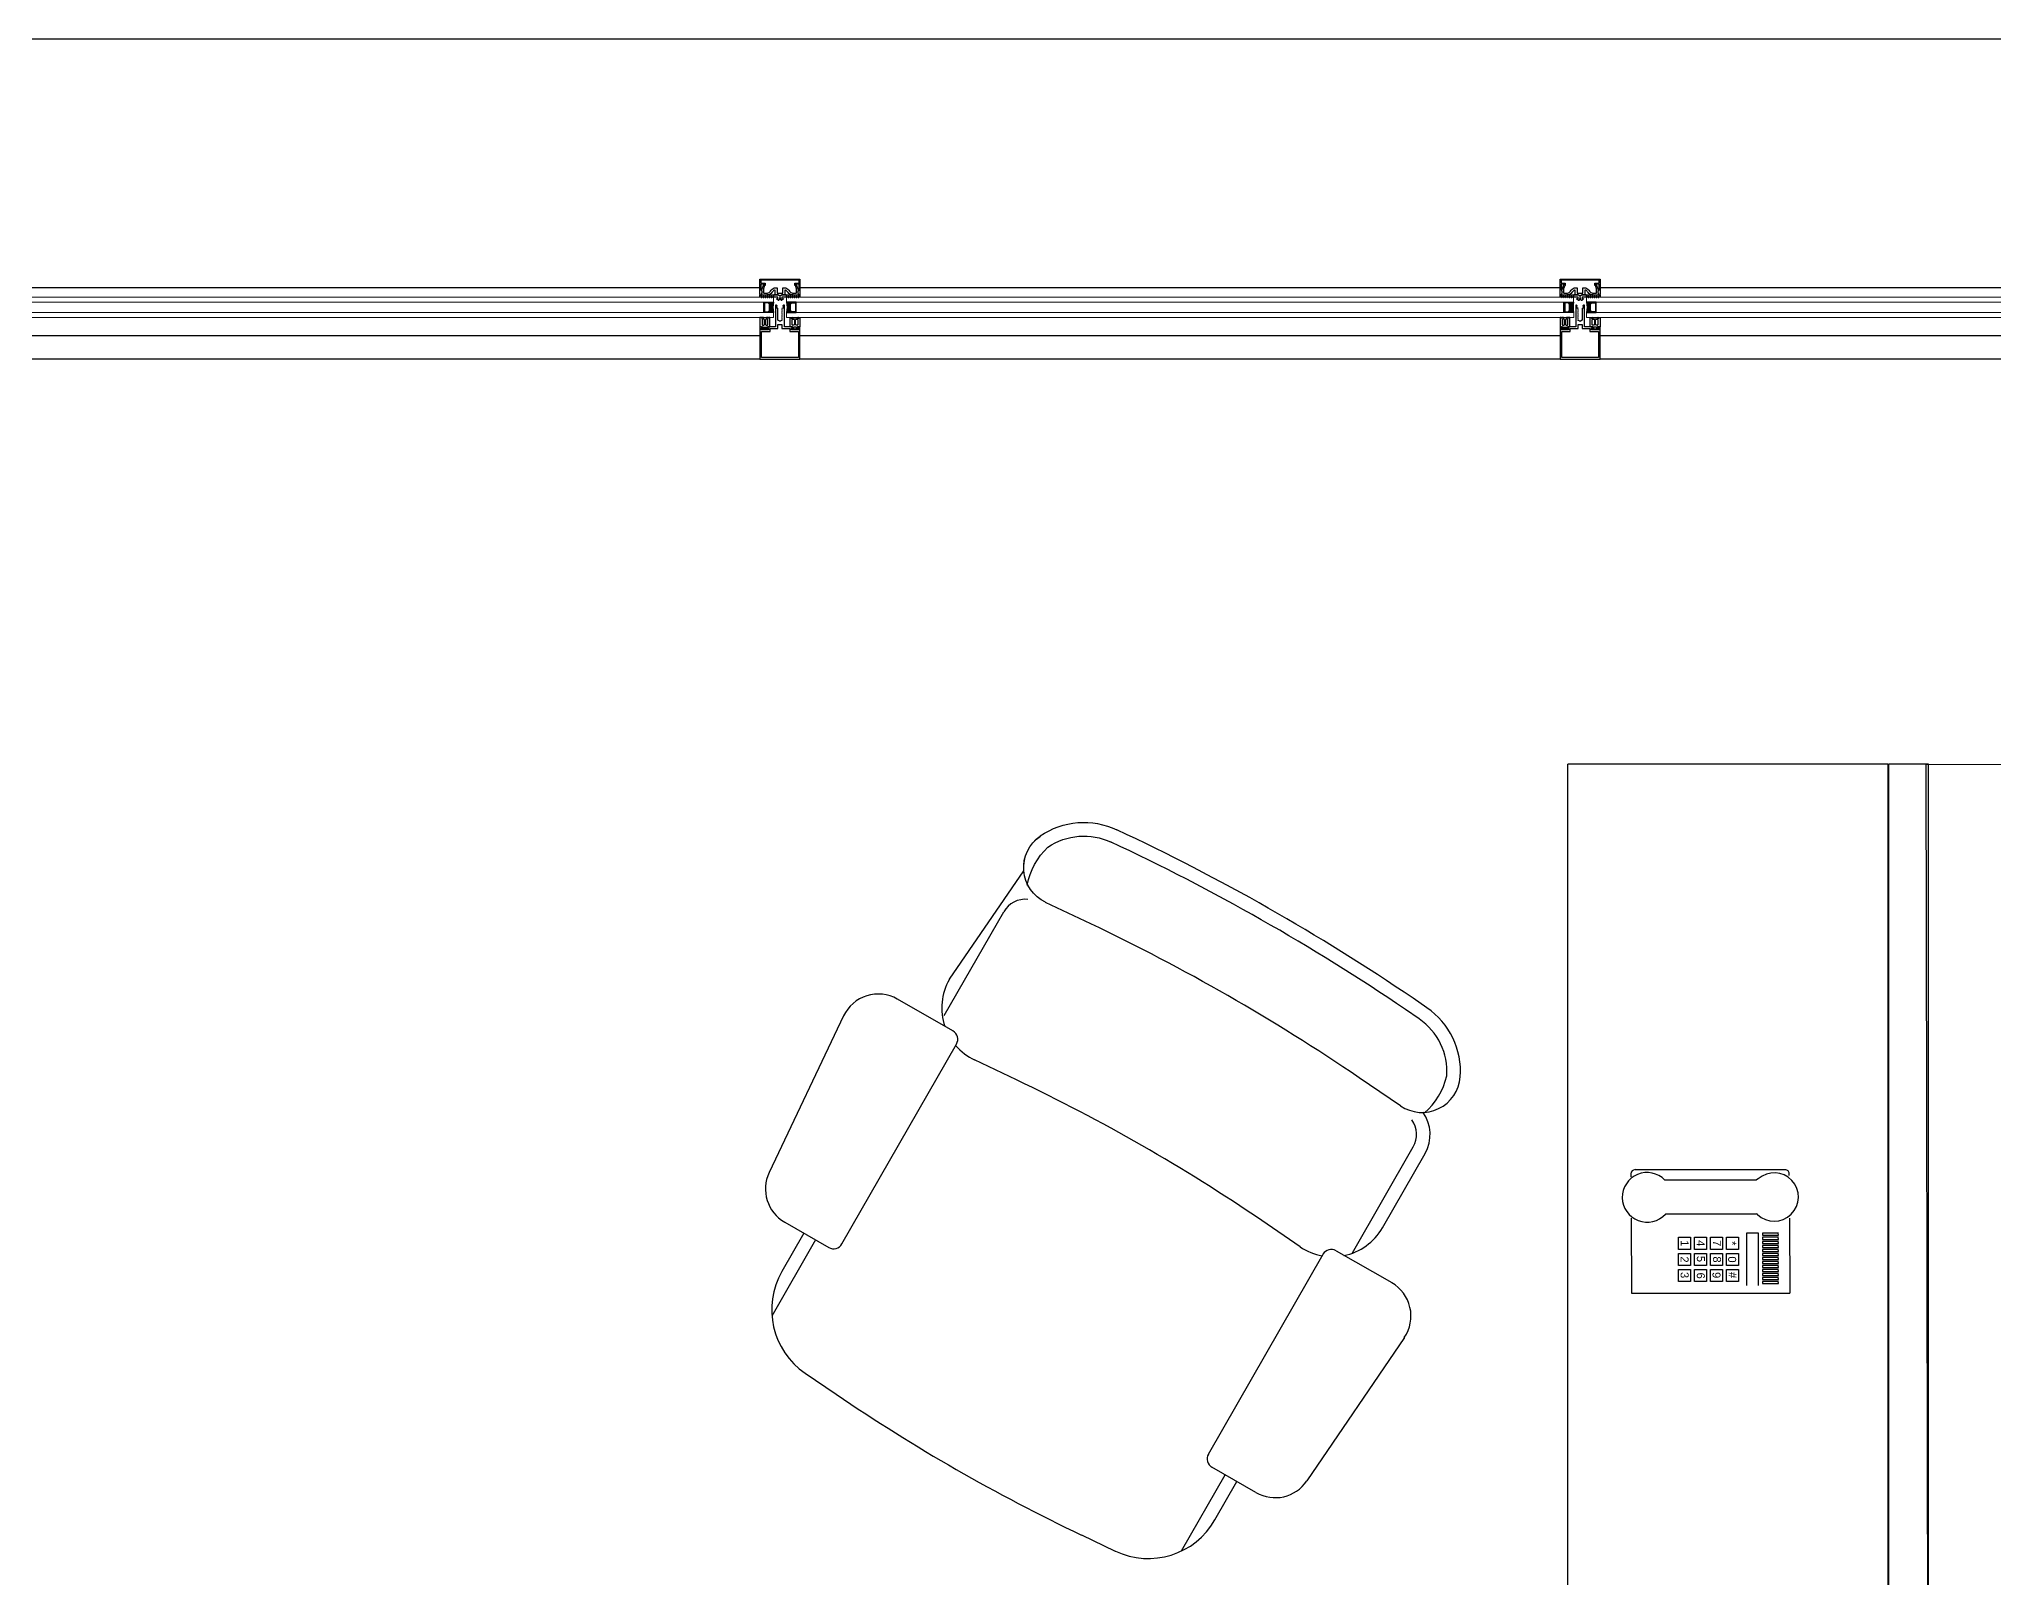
# Model space of a CAD drawing. Header units: centimetres. Extents: x 681015 to 688218, y 3995806 to 4004619.
# Drawn here: x 684033.9 to 684278.3, y 4003255.4 to 4003447.7 of the extents above; entities that cross this region are included whole.
import ezdxf
from ezdxf.enums import TextEntityAlignment as Align

# ---------------------------------------------------------------- set-up
doc = ezdxf.new("R2010")
doc.units = ezdxf.units.CM
doc.header["$LTSCALE"] = 100
doc.header["$MEASUREMENT"] = 0
doc.linetypes.add('DUZ', pattern=[500, 500])
doc.layers.get('0').update_dxf_attribs({"linetype": 'DUZ'})
for name, color, linetype in [('A-TEFRİŞ 2', 35, 'Continuous'), ('ALM', 113, 'Continuous'), ('DUV', 4, 'Continuous'), ('GOR1', 9, 'Continuous'), ('TARAMA', 54, 'Continuous')]:
    doc.layers.add(name, color=color, linetype=linetype)
doc.layers.add('CAM', color=151, linetype='Continuous', lineweight=15)
doc.styles.get("Standard").update_dxf_attribs({"font": 'arial.ttf'})

# ---------------------------------------------------------------- blocks, each defined once
blk = doc.blocks.new('A$C5FE96F92')
at = {"layer": 'TARAMA'}
h = blk.add_hatch(dxfattribs=at)
h.set_pattern_fill('DOTS', color=4, scale=0.2, style=0)
h.set_pattern_definition([(0, (790.05817, 737.7273), (0.15875, 0.3175), [0, -0.3175])])
edge = h.paths.add_edge_path()
edge.add_line((13, 6.1), (10.8, 4))
edge.add_line((10.8, 4), (2.1, 4))
edge.add_line((2.1, 4), (0, 6.1))
edge.add_line((0, 6.1), (0, 0))
edge.add_arc((6.5, -29.7), 30.4, 77.6638, 102.3361, ccw=False)
edge.add_line((13, 0), (13, 6.1))
at = {"layer": 'TARAMA', "color": 0}
blk.add_lwpolyline([(13, 12.1), (6.9, 12.1), (6.9, 11.1), (12, 11.1), (12, 6.5), (10.4, 5), (2.5, 5), (1, 6.5), (1, 11.1), (6.5, 11.1), (6.5, 12.1), (0, 12.1), (0, 6.1), (2.1, 4), (10.8, 4), (13, 6.1)], close=True, dxfattribs=at)
blk.add_lwpolyline([(13, 6.1), (10.8, 4), (2.1, 4), (0, 6.1), (0, 0, -0.108071), (13, 0)], format="xyb", close=True, dxfattribs=at)
blk = doc.blocks.new('A$C195C4F4A')
at = {"color": 0}
for points in [[(0, 15.4), (0.8, 15.4, -0.275602), (0.9, 15.3, -0.004194), (0.9, 15.3), (1.5, 14.5, 0.280116), (1.7, 14.4), (2.3, 14.4, 0.708972), (2.3, 14.6), (1.7, 15.1, -0.796856), (1.8, 15.4), (2.1, 15.4, -0.115115), (2.3, 15.3), (3.4, 14.5, 0.22004), (3.9, 14.4), (4, 14.4, 0.817314), (4.1, 14.7), (3.2, 15.1, -0.557577), (3.3, 15.4), (3.9, 15.4, -0.094678), (4.2, 15.3), (5.6, 14.9, 0.12718), (5.8, 14.9), (6.6, 14.9, 0.12718), (6.8, 14.9), (8.2, 15.3, -0.094678), (8.5, 15.4), (9.1, 15.4, -0.557577), (9.2, 15.1), (8.3, 14.7, 0.817314), (8.4, 14.4), (8.5, 14.4, 0.22004), (9, 14.5), (10.1, 15.3, -0.115115), (10.3, 15.4), (10.6, 15.4, -0.796856), (10.7, 15.1), (10.1, 14.6, 0.708972), (10.1, 14.4), (10.7, 14.4, 0.280116), (10.9, 14.5), (11.5, 15.3, -0.28012), (11.6, 15.4), (12.4, 15.4), (12.4, 3.4), (11.6, 3.4), (9.4, 3.8, 0.414214), (9.2, 3.6), (9.2, 2.1, 0.488737), (9.4, 2), (10.6, 2.3, -0.590166), (10.8, 2.1), (10.4, 1.5), (7.9, 0, -0.078055), (7.8, 0), (4.6, 0, -0.078055), (4.5, 0), (2, 1.5), (1.6, 2.1, -0.590166), (1.7, 2.3), (2.9, 2, 0.488737), (3.2, 2.1), (3.2, 3.6, 0.414214), (3, 3.8), (0.8, 3.4), (0, 3.4)], [(2.5, 6.6), (2.5, 12, -0.414214), (3.5, 13), (4.5, 13, -0.414214), (5.5, 12), (5.5, 6.6, -0.414214), (4.5, 5.6), (3.5, 5.6, -0.414214)], [(4.2, 2.7), (4.2, 1.6, 0.414214), (4.7, 1.1), (7.7, 1.1, 0.414214), (8.2, 1.6), (8.2, 2.7, 0.414214), (7.7, 3.2), (4.7, 3.2, 0.414214)], [(6.8, 6.6), (6.8, 12, -0.414214), (7.8, 13), (8.8, 13, -0.414214), (9.8, 12), (9.8, 6.6, -0.414214), (8.8, 5.6), (7.8, 5.6, -0.414214)]]:
    blk.add_lwpolyline(points, format="xyb", close=True, dxfattribs=at)

msp = doc.modelspace()

# ---------------------------------------------------------------- linework, layer by layer
for points in [[(684126.68, 4003415.69, 0.253164), (684126.68, 4003415.69, -0.253164), (684126.76, 4003415.74), (684128.89, 4003415.74, -0.211017), (684128.91, 4003415.73, 0.38663), (684129.03, 4003415.72, -0.70801), (684129.04, 4003415.72), (684129.04, 4003415.44), (684128.99, 4003415.44), (684128.85, 4003415.54, 0.216707), (684128.77, 4003415.54, 0.471691), (684128.76, 4003415.51), (684128.88, 4003415.39, -0.340332), (684128.86, 4003415.36, -0.372354), (684128.85, 4003415.36), (684128.6, 4003415.54, 0.216707), (684128.52, 4003415.54, 0.471691), (684128.51, 4003415.51), (684128.63, 4003415.39, -0.340332), (684128.61, 4003415.36, -0.372354), (684128.6, 4003415.36), (684128.36, 4003415.54, 0.216707), (684128.27, 4003415.54, 0.471691), (684128.26, 4003415.52), (684128.38, 4003415.39, -0.340332), (684128.37, 4003415.36, -0.372354), (684128.35, 4003415.36), (684128.11, 4003415.54, 0.216707), (684128.03, 4003415.54, 0.471691), (684128.01, 4003415.52), (684128.13, 4003415.39, -0.340332), (684128.12, 4003415.36, -0.372354), (684128.11, 4003415.36), (684127.86, 4003415.54, 0.216707), (684127.78, 4003415.55, 0.471691), (684127.77, 4003415.52), (684127.89, 4003415.39, -0.340332), (684127.87, 4003415.36, -0.372354), (684127.86, 4003415.36), (684127.61, 4003415.54, 0.216707), (684127.53, 4003415.55, 0.471691), (684127.52, 4003415.52), (684127.64, 4003415.39, -0.340332), (684127.63, 4003415.36, -0.372354), (684127.61, 4003415.36), (684127.37, 4003415.54, 0.216707), (684127.28, 4003415.55, 0.471691), (684127.27, 4003415.52), (684127.27, 4003415.44), (684126.79, 4003415.44), (684126.79, 4003415.22), (684126.96, 4003415.29), (684126.93, 4003415.22), (684126.74, 4003415.04, -0.076659), (684126.73, 4003415.04), (684126.69, 4003415.04, -0.414214), (684126.67, 4003415.06), (684126.57, 4003415.41, 0.349501), (684126.57, 4003415.41, 0.796268), (684126.51, 4003415.41), (684126.41, 4003415.06, -0.414214), (684126.39, 4003415.04), (684126.35, 4003415.04, -0.076659), (684126.34, 4003415.04), (684126.15, 4003415.22), (684126.13, 4003415.29), (684126.29, 4003415.22), (684126.29, 4003415.44), (684125.81, 4003415.44), (684125.81, 4003415.52, 0.471691), (684125.8, 4003415.55, 0.216707), (684125.71, 4003415.54), (684125.47, 4003415.36, -0.372354), (684125.46, 4003415.36, -0.340332), (684125.44, 4003415.39), (684125.56, 4003415.52, 0.471691), (684125.55, 4003415.55, 0.216707), (684125.47, 4003415.54), (684125.22, 4003415.36, -0.372354), (684125.21, 4003415.36, -0.340332), (684125.19, 4003415.39), (684125.31, 4003415.52, 0.471691), (684125.3, 4003415.55, 0.216707), (684125.22, 4003415.54), (684124.97, 4003415.36, -0.372354), (684124.96, 4003415.36, -0.340332), (684124.95, 4003415.39), (684125.07, 4003415.52, 0.471691), (684125.06, 4003415.54, 0.216707), (684124.97, 4003415.54), (684124.73, 4003415.36, -0.372354), (684124.71, 4003415.36, -0.340332), (684124.7, 4003415.39), (684124.82, 4003415.52, 0.471691), (684124.81, 4003415.54, 0.216707), (684124.73, 4003415.54), (684124.48, 4003415.36, -0.372354), (684124.47, 4003415.36, -0.340332), (684124.45, 4003415.39), (684124.57, 4003415.51, 0.471691), (684124.56, 4003415.54, 0.216707), (684124.48, 4003415.54), (684124.23, 4003415.36, -0.372354), (684124.22, 4003415.36, -0.340332), (684124.2, 4003415.39), (684124.33, 4003415.51, 0.471691), (684124.31, 4003415.54, 0.216707), (684124.23, 4003415.54), (684124.09, 4003415.44), (684124.04, 4003415.44), (684124.04, 4003415.72, -0.70801), (684124.05, 4003415.72, 0.38663), (684124.17, 4003415.73, -0.211017), (684124.19, 4003415.74), (684126.32, 4003415.74, -0.253164), (684126.4, 4003415.69, 0.541002)], [(684226.68, 4003415.69, 0.253164), (684226.68, 4003415.69, -0.253164), (684226.76, 4003415.74), (684228.89, 4003415.74, -0.211017), (684228.91, 4003415.73, 0.38663), (684229.03, 4003415.72, -0.70801), (684229.04, 4003415.72), (684229.04, 4003415.44), (684228.99, 4003415.44), (684228.85, 4003415.54, 0.216707), (684228.77, 4003415.54, 0.471691), (684228.76, 4003415.51), (684228.88, 4003415.39, -0.340332), (684228.86, 4003415.36, -0.372354), (684228.85, 4003415.36), (684228.6, 4003415.54, 0.216707), (684228.52, 4003415.54, 0.471691), (684228.51, 4003415.51), (684228.63, 4003415.39, -0.340332), (684228.61, 4003415.36, -0.372354), (684228.6, 4003415.36), (684228.36, 4003415.54, 0.216707), (684228.27, 4003415.54, 0.471691), (684228.26, 4003415.52), (684228.38, 4003415.39, -0.340332), (684228.37, 4003415.36, -0.372354), (684228.35, 4003415.36), (684228.11, 4003415.54, 0.216707), (684228.03, 4003415.54, 0.471691), (684228.01, 4003415.52), (684228.13, 4003415.39, -0.340332), (684228.12, 4003415.36, -0.372354), (684228.11, 4003415.36), (684227.86, 4003415.54, 0.216707), (684227.78, 4003415.55, 0.471691), (684227.77, 4003415.52), (684227.89, 4003415.39, -0.340332), (684227.87, 4003415.36, -0.372354), (684227.86, 4003415.36), (684227.61, 4003415.54, 0.216707), (684227.53, 4003415.55, 0.471691), (684227.52, 4003415.52), (684227.64, 4003415.39, -0.340332), (684227.63, 4003415.36, -0.372354), (684227.61, 4003415.36), (684227.37, 4003415.54, 0.216707), (684227.28, 4003415.55, 0.471691), (684227.27, 4003415.52), (684227.27, 4003415.44), (684226.79, 4003415.44), (684226.79, 4003415.22), (684226.96, 4003415.29), (684226.93, 4003415.22), (684226.74, 4003415.04, -0.076659), (684226.73, 4003415.04), (684226.69, 4003415.04, -0.414214), (684226.67, 4003415.06), (684226.57, 4003415.41, 0.349501), (684226.57, 4003415.41, 0.796268), (684226.51, 4003415.41), (684226.41, 4003415.06, -0.414214), (684226.39, 4003415.04), (684226.35, 4003415.04, -0.076659), (684226.34, 4003415.04), (684226.15, 4003415.22), (684226.13, 4003415.29), (684226.29, 4003415.22), (684226.29, 4003415.44), (684225.81, 4003415.44), (684225.81, 4003415.52, 0.471691), (684225.8, 4003415.55, 0.216707), (684225.71, 4003415.54), (684225.47, 4003415.36, -0.372354), (684225.45, 4003415.36, -0.340332), (684225.44, 4003415.39), (684225.56, 4003415.52, 0.471691), (684225.55, 4003415.55, 0.216707), (684225.47, 4003415.54), (684225.22, 4003415.36, -0.372354), (684225.21, 4003415.36, -0.340332), (684225.19, 4003415.39), (684225.31, 4003415.52, 0.471691), (684225.3, 4003415.55, 0.216707), (684225.22, 4003415.54), (684224.97, 4003415.36, -0.372354), (684224.96, 4003415.36, -0.340332), (684224.95, 4003415.39), (684225.07, 4003415.52, 0.471691), (684225.05, 4003415.54, 0.216707), (684224.97, 4003415.54), (684224.73, 4003415.36, -0.372354), (684224.71, 4003415.36, -0.340332), (684224.7, 4003415.39), (684224.82, 4003415.52, 0.471691), (684224.81, 4003415.54, 0.216707), (684224.73, 4003415.54), (684224.48, 4003415.36, -0.372354), (684224.47, 4003415.36, -0.340332), (684224.45, 4003415.39), (684224.57, 4003415.51, 0.471691), (684224.56, 4003415.54, 0.216707), (684224.48, 4003415.54), (684224.23, 4003415.36, -0.372354), (684224.22, 4003415.36, -0.340332), (684224.2, 4003415.39), (684224.33, 4003415.51, 0.471691), (684224.31, 4003415.54, 0.216707), (684224.23, 4003415.54), (684224.09, 4003415.44), (684224.04, 4003415.44), (684224.04, 4003415.72, -0.70801), (684224.05, 4003415.72, 0.38663), (684224.17, 4003415.73, -0.211017), (684224.19, 4003415.74), (684226.32, 4003415.74, -0.253164), (684226.4, 4003415.69, 0.541002)]]:
    msp.add_lwpolyline(points, format="xyb", close=True)
for points in [[(684126.19, 4003415.94), (684126.89, 4003415.94), (684126.89, 4003416.63), (684127.27, 4003416.63, -0.142905), (684127.73, 4003416.23, 0.157661), (684128.11, 4003415.95), (684128.53, 4003415.95, 0.459998), (684128.6, 4003416.01), (684128.6, 4003416.51), (684128.46, 4003416.9), (684128.39, 4003416.9), (684128.39, 4003417.05), (684128.56, 4003417.05), (684128.84, 4003416.29), (684128.84, 4003416.28), (684128.84, 4003416.27, 0.105867), (684128.78, 4003416.13, 0.126455), (684128.79, 4003416.01), (684128.89, 4003415.74), (684128.83, 4003415.74), (684128.82, 4003415.72), (684128.79, 4003415.76), (684128.76, 4003415.72), (684128.73, 4003415.76), (684128.7, 4003415.72), (684128.67, 4003415.76), (684128.64, 4003415.72), (684128.61, 4003415.76), (684128.58, 4003415.72), (684128.55, 4003415.76), (684128.52, 4003415.72), (684128.49, 4003415.76), (684128.46, 4003415.72), (684128.43, 4003415.76), (684128.4, 4003415.72), (684128.37, 4003415.76), (684128.34, 4003415.72), (684128.31, 4003415.76), (684128.28, 4003415.72), (684128.25, 4003415.76), (684128.22, 4003415.72), (684128.19, 4003415.76), (684128.17, 4003415.74), (684128.06, 4003415.74, -0.212081), (684127.55, 4003416.03, 0.116538), (684127.24, 4003416.35), (684127.14, 4003416.35), (684127.14, 4003415.89), (684127.14, 4003415.89, -0.797123), (684127.14, 4003415.89), (684127.14, 4003415.89), (684127.27, 4003415.79, -0.797123), (684127.27, 4003415.74), (684127.27, 4003415.74), (684127.27, 4003415.74), (684126.76, 4003415.74), (684126.76, 4003415.74), (684126.76, 4003415.74, 0.253164), (684126.68, 4003415.69, -0.253164), (684126.54, 4003415.62, -0.253164), (684126.4, 4003415.69, 0.253164), (684126.32, 4003415.74), (684126.32, 4003415.74), (684126.32, 4003415.74), (684125.81, 4003415.74), (684125.81, 4003415.74), (684125.81, 4003415.74, -0.797123), (684125.81, 4003415.79), (684125.94, 4003415.89), (684125.94, 4003415.89, -0.797123), (684125.94, 4003415.89), (684125.94, 4003415.89), (684125.94, 4003416.35), (684125.84, 4003416.35, 0.116538), (684125.53, 4003416.03, -0.212081), (684125.02, 4003415.74), (684124.91, 4003415.74), (684124.9, 4003415.76), (684124.87, 4003415.72), (684124.84, 4003415.76), (684124.81, 4003415.72), (684124.78, 4003415.76), (684124.75, 4003415.72), (684124.72, 4003415.76), (684124.69, 4003415.72), (684124.66, 4003415.76), (684124.63, 4003415.72), (684124.6, 4003415.76), (684124.57, 4003415.72), (684124.54, 4003415.76), (684124.51, 4003415.72), (684124.48, 4003415.76), (684124.45, 4003415.72), (684124.42, 4003415.76), (684124.39, 4003415.72), (684124.36, 4003415.76), (684124.33, 4003415.72), (684124.3, 4003415.76), (684124.27, 4003415.72), (684124.25, 4003415.74), (684124.19, 4003415.74), (684124.29, 4003416.01, 0.126455), (684124.3, 4003416.13, 0.105867), (684124.24, 4003416.27), (684124.24, 4003416.28), (684124.24, 4003416.29), (684124.52, 4003417.05), (684124.69, 4003417.05), (684124.69, 4003416.9), (684124.62, 4003416.9), (684124.48, 4003416.51), (684124.48, 4003416.01, 0.459998), (684124.55, 4003415.95), (684124.97, 4003415.95, 0.157661), (684125.35, 4003416.23, -0.142905), (684125.82, 4003416.63), (684126.19, 4003416.63), (684126.19, 4003415.94)], [(684226.19, 4003415.94), (684226.89, 4003415.94), (684226.89, 4003416.63), (684227.27, 4003416.63, -0.142905), (684227.73, 4003416.23, 0.157661), (684228.11, 4003415.95), (684228.53, 4003415.95, 0.459998), (684228.6, 4003416.01), (684228.6, 4003416.51), (684228.46, 4003416.9), (684228.39, 4003416.9), (684228.39, 4003417.05), (684228.56, 4003417.05), (684228.84, 4003416.29), (684228.84, 4003416.28), (684228.84, 4003416.27, 0.105867), (684228.78, 4003416.13, 0.126455), (684228.79, 4003416.01), (684228.89, 4003415.74), (684228.83, 4003415.74), (684228.82, 4003415.72), (684228.79, 4003415.76), (684228.76, 4003415.72), (684228.73, 4003415.76), (684228.7, 4003415.72), (684228.67, 4003415.76), (684228.64, 4003415.72), (684228.61, 4003415.76), (684228.58, 4003415.72), (684228.55, 4003415.76), (684228.52, 4003415.72), (684228.49, 4003415.76), (684228.46, 4003415.72), (684228.43, 4003415.76), (684228.4, 4003415.72), (684228.37, 4003415.76), (684228.34, 4003415.72), (684228.31, 4003415.76), (684228.28, 4003415.72), (684228.25, 4003415.76), (684228.22, 4003415.72), (684228.19, 4003415.76), (684228.17, 4003415.74), (684228.06, 4003415.74, -0.212081), (684227.55, 4003416.03, 0.116538), (684227.24, 4003416.35), (684227.14, 4003416.35), (684227.14, 4003415.89), (684227.14, 4003415.89, -0.797123), (684227.14, 4003415.89), (684227.14, 4003415.89), (684227.27, 4003415.79, -0.797123), (684227.27, 4003415.74), (684227.27, 4003415.74), (684227.27, 4003415.74), (684226.76, 4003415.74), (684226.76, 4003415.74), (684226.76, 4003415.74, 0.253164), (684226.68, 4003415.69, -0.253164), (684226.54, 4003415.62, -0.253164), (684226.4, 4003415.69, 0.253164), (684226.32, 4003415.74), (684226.32, 4003415.74), (684226.32, 4003415.74), (684225.81, 4003415.74), (684225.81, 4003415.74), (684225.81, 4003415.74, -0.797123), (684225.81, 4003415.79), (684225.94, 4003415.89), (684225.94, 4003415.89, -0.797123), (684225.94, 4003415.89), (684225.94, 4003415.89), (684225.94, 4003416.35), (684225.84, 4003416.35, 0.116538), (684225.53, 4003416.03, -0.212081), (684225.02, 4003415.74), (684224.91, 4003415.74), (684224.9, 4003415.76), (684224.87, 4003415.72), (684224.84, 4003415.76), (684224.81, 4003415.72), (684224.78, 4003415.76), (684224.75, 4003415.72), (684224.72, 4003415.76), (684224.69, 4003415.72), (684224.66, 4003415.76), (684224.63, 4003415.72), (684224.6, 4003415.76), (684224.57, 4003415.72), (684224.54, 4003415.76), (684224.51, 4003415.72), (684224.48, 4003415.76), (684224.45, 4003415.72), (684224.42, 4003415.76), (684224.39, 4003415.72), (684224.36, 4003415.76), (684224.33, 4003415.72), (684224.3, 4003415.76), (684224.27, 4003415.72), (684224.25, 4003415.74), (684224.19, 4003415.74), (684224.29, 4003416.01, 0.126455), (684224.3, 4003416.13, 0.105867), (684224.24, 4003416.27), (684224.24, 4003416.28), (684224.24, 4003416.29), (684224.52, 4003417.05), (684224.69, 4003417.05), (684224.69, 4003416.9), (684224.62, 4003416.9), (684224.48, 4003416.51), (684224.48, 4003416.01, 0.459998), (684224.55, 4003415.95), (684224.97, 4003415.95, 0.157661), (684225.35, 4003416.23, -0.142905), (684225.81, 4003416.63), (684226.19, 4003416.63), (684226.19, 4003415.94)]]:
    msp.add_lwpolyline(points, format="xyb")
at = {"layer": 'A-TEFRİŞ 2'}
for p, q in [((684265, 4003357.09), (684225, 4003357.09)), ((684225, 4003247.79), (684225, 4003357.09)), ((684265, 4003357.09), (684265, 4003247.79)), ((684270.08, 4003357.09), (684265.08, 4003357.09)), ((684265.08, 4003357.09), (684265.08, 4003157.69)), ((684269.76, 4003357.08), (684309.76, 4003357.17)), ((684269.76, 4003357.08), (684269.98, 4003247.79)), ((684270.08, 4003157.69), (684270.08, 4003357.09)), ((684147.71, 4003330.22), (684157.01, 4003343.79)), ((684165.38, 4003337.16), (684159.73, 4003339.84)), ((684147.07, 4003325.7), (684154.51, 4003338.66)), ((684148.16, 4003323.77), (684141.21, 4003327.76)), ((684207.39, 4003326.67), (684205.66, 4003327.85)), ((684134.48, 4003325.66), (684125.18, 4003306.09)), ((684206.44, 4003325.27), (684204.7, 4003326.44)), ((684134.28, 4003297.15), (684148.61, 4003322.13)), ((684156.1, 4003317.65), (684150.87, 4003320.14)), ((684204.08, 4003314.41), (684198.91, 4003317.93)), ((684198.1, 4003296.06), (684205.69, 4003309.3)), ((684201.84, 4003299.18), (684207.16, 4003308.45)), ((684232.88, 4003305.91), (684232.88, 4003305.53)), ((684237.11, 4003305.18), (684248.61, 4003305.18)), ((684248.8, 4003305.27), (684248.61, 4003305.18)), ((684237.21, 4003300.9), (684248.58, 4003300.9)), ((684248.71, 4003300.84), (684248.58, 4003300.9)), ((684129.52, 4003298.5), (684126.77, 4003293.72)), ((684127.13, 4003299.87), (684132.64, 4003296.71)), ((684191.55, 4003296.81), (684186.76, 4003300.07)), ((684248.83, 4003298.48), (684247.33, 4003298.48)), ((684247.33, 4003298.48), (684247.33, 4003291.98)), ((684248.83, 4003291.98), (684248.83, 4003298.48)), ((684251.33, 4003298.48), (684249.33, 4003298.48)), ((684249.33, 4003298.48), (684249.35, 4003298.23)), ((684251.33, 4003297.98), (684249.33, 4003297.98)), ((684249.33, 4003297.98), (684249.35, 4003297.73)), ((684249.35, 4003298.23), (684251.35, 4003298.23)), ((684251.35, 4003298.23), (684251.28, 4003298.51)), ((684251.35, 4003297.73), (684251.28, 4003298.01)), ((684130.99, 4003297.65), (684125.53, 4003288.15)), ((684180.08, 4003270.88), (684194.41, 4003295.86)), ((684196.04, 4003296.31), (684203, 4003292.32)), ((684251.33, 4003297.48), (684249.33, 4003297.48)), ((684249.33, 4003297.48), (684249.35, 4003297.23)), ((684249.33, 4003296.98), (684249.35, 4003296.73)), ((684251.33, 4003296.98), (684249.33, 4003296.98)), ((684251.33, 4003296.48), (684249.33, 4003296.48)), ((684249.33, 4003296.48), (684249.35, 4003296.23)), ((684251.33, 4003295.98), (684249.33, 4003295.98)), ((684249.33, 4003295.98), (684249.35, 4003295.73)), ((684251.33, 4003295.48), (684249.33, 4003295.48)), ((684249.33, 4003295.48), (684249.35, 4003295.23)), ((684249.35, 4003297.73), (684251.35, 4003297.73)), ((684249.35, 4003297.23), (684251.35, 4003297.23)), ((684249.35, 4003296.73), (684251.35, 4003296.73)), ((684249.35, 4003296.23), (684251.35, 4003296.23)), ((684249.35, 4003295.73), (684251.35, 4003295.73)), ((684251.35, 4003297.23), (684251.28, 4003297.51)), ((684251.35, 4003296.73), (684251.28, 4003297.01)), ((684251.35, 4003296.23), (684251.28, 4003296.51)), ((684251.35, 4003295.73), (684251.28, 4003296.01)), ((684251.35, 4003295.23), (684251.28, 4003295.51)), ((684251.33, 4003294.98), (684249.33, 4003294.98)), ((684249.33, 4003294.98), (684249.35, 4003294.73)), ((684251.33, 4003294.48), (684249.33, 4003294.48)), ((684249.33, 4003294.48), (684249.35, 4003294.23)), ((684249.33, 4003293.98), (684249.35, 4003293.73)), ((684251.33, 4003293.98), (684249.33, 4003293.98)), ((684251.33, 4003293.48), (684249.33, 4003293.48)), ((684249.33, 4003293.48), (684249.35, 4003293.23)), ((684251.33, 4003292.98), (684249.33, 4003292.98)), ((684249.33, 4003292.98), (684249.35, 4003292.73)), ((684249.35, 4003295.23), (684251.35, 4003295.23)), ((684249.35, 4003294.73), (684251.35, 4003294.73)), ((684249.35, 4003294.23), (684251.35, 4003294.23)), ((684249.35, 4003293.73), (684251.35, 4003293.73)), ((684249.35, 4003293.23), (684251.35, 4003293.23)), ((684251.35, 4003294.73), (684251.28, 4003295.01)), ((684251.35, 4003294.23), (684251.28, 4003294.51)), ((684251.35, 4003293.73), (684251.28, 4003294.01)), ((684251.35, 4003293.23), (684251.28, 4003293.51)), ((684251.35, 4003292.73), (684251.28, 4003293.01)), ((684232.98, 4003290.99), (684252.76, 4003290.99)), ((684251.33, 4003292.48), (684249.33, 4003292.48)), ((684249.33, 4003292.48), (684249.35, 4003292.23)), ((684249.35, 4003292.73), (684251.35, 4003292.73)), ((684249.35, 4003292.23), (684251.35, 4003292.23)), ((684251.35, 4003292.23), (684251.28, 4003292.51)), ((684204.58, 4003285.45), (684192.39, 4003267.54)), ((684129.7, 4003281), (684133.57, 4003278.37)), ((684186.03, 4003266.08), (684180.52, 4003269.24)), ((684176.72, 4003258.79), (684182.17, 4003268.29)), ((684180.9, 4003262.67), (684183.64, 4003267.45)), ((684164.23, 4003260.79), (684168.45, 4003258.78))]:
    msp.add_line(p, q, dxfattribs=at)
for points in [[(684252.17, 4003306.43), (684233.42, 4003306.43)], [(684252.67, 4003305.69), (684252.67, 4003305.93)], [(684232.92, 4003300.38), (684232.98, 4003290.99)], [(684252.7, 4003300.38), (684252.76, 4003290.99)], [(684240.33, 4003297.98), (684240.33, 4003296.48), (684238.83, 4003296.48), (684238.83, 4003297.98), (684240.33, 4003297.98)], [(684242.33, 4003297.98), (684242.33, 4003296.48), (684240.83, 4003296.48), (684240.83, 4003297.98), (684242.33, 4003297.98)], [(684244.33, 4003297.98), (684244.33, 4003296.48), (684242.83, 4003296.48), (684242.83, 4003297.98), (684244.33, 4003297.98)], [(684246.33, 4003297.98), (684246.33, 4003296.48), (684244.83, 4003296.48), (684244.83, 4003297.98), (684246.33, 4003297.98)], [(684240.33, 4003295.98), (684240.33, 4003294.48), (684238.83, 4003294.48), (684238.83, 4003295.98), (684240.33, 4003295.98)], [(684242.33, 4003295.98), (684242.33, 4003294.48), (684240.83, 4003294.48), (684240.83, 4003295.98), (684242.33, 4003295.98)], [(684244.33, 4003295.98), (684244.33, 4003294.48), (684242.83, 4003294.48), (684242.83, 4003295.98), (684244.33, 4003295.98)], [(684246.33, 4003295.98), (684246.33, 4003294.48), (684244.83, 4003294.48), (684244.83, 4003295.98), (684246.33, 4003295.98)], [(684240.33, 4003293.98), (684240.33, 4003292.48), (684238.83, 4003292.48), (684238.83, 4003293.98), (684240.33, 4003293.98)], [(684242.33, 4003293.98), (684242.33, 4003292.48), (684240.83, 4003292.48), (684240.83, 4003293.98), (684242.33, 4003293.98)], [(684244.33, 4003293.98), (684244.33, 4003292.48), (684242.83, 4003292.48), (684242.83, 4003293.98), (684244.33, 4003293.98)], [(684246.33, 4003293.98), (684246.33, 4003292.48), (684244.83, 4003292.48), (684244.83, 4003293.98), (684246.33, 4003293.98)]]:
    msp.add_lwpolyline(points, dxfattribs=at)
for centre, radius, start, end in [((684234.92, 4003302.98), 3.1, 44.2578, 317.5704), ((684233.42, 4003305.9), 0.537, 91.263, 178.7281), ((684250.81, 4003303.02), 3.02, 225.9962, 131.5725), ((684252.18, 4003305.93), 0.499, 0.3082, 90.3697), ((684250.81, 4003303.02), 3.02, 223.8665, 223.8668), ((684250.81, 4003303.02), 3.02, 224.6223, 224.6357)]:
    msp.add_arc(centre, radius, start, end, dxfattribs=at)
at = {"layer": 'A-TEFRİŞ 2', "extrusion": (0, 0, -1)}
for centre, major_axis, start_param, end_param in [((684164.52, 4003340.23), (6.79, 6.79), -1.388247, -0.341049), ((684161.79, 4003344.18), (3.39, 3.39), 2.80016, 4.894555), ((684161.8, 4003344.18), (-3.39, 3.39), 4.37134, 6.465735), ((684166.11, 4003340.34), (-6.24, 6.24), 5.687444, 6.308501), ((684166.11, 4003340.34), (-6.24, 6.24), 5.687444, 6.308501), ((684164.52, 4003340.22), (5.59, 5.59), -1.388631, -0.341433)]:
    msp.add_ellipse(centre, major_axis=major_axis, ratio=1, start_param=start_param, end_param=end_param, dxfattribs=at)
at = {"layer": 'A-TEFRİŞ 2'}
for centre, major_axis, ratio, start_param, end_param in [((684057.14, 4003109.59), (-222.9, 139.47), 0.997593, 4.674095, 4.835486), ((684057.14, 4003109.59), (-224.32, 140.36), 0.997684, 4.674092, 4.835198), ((684157.2, 4003337.11), (2.2, 2.2), 1, 0.678869, 1.835457), ((684057.14, 4003109.59), (178.19, 178.19), 1, 0.187889, 0.341433), ((684153.96, 4003326.64), (5.09, 5.09), 1, 1.835457, 2.680319), ((684138.82, 4003323.59), (3.39, 3.39), 1, 0.264661, 1.912229), ((684201.99, 4003318.73), (-5.59, 5.59), 1, 3.853081, 4.900278), ((684201.99, 4003318.73), (-6.79, 6.79), 1, 3.853081, 4.900278), ((684147.56, 4003322.73), (-0.849, 0.849), 1, 3.406254, 4.97705), ((684153.96, 4003326.64), (5.09, 5.09), 1, 3.065059, 3.483026), ((684057.14, 4003109.59), (-162.92, 162.92), 1, -1.382907, -1.229363), ((684206.78, 4003318.38), (-3.39, 3.39), 1, 1.758686, 3.853081), ((684201.28, 4003320.16), (6.24, 6.24), 1, 4.64597, 5.267027), ((684203, 4003310.84), (-2.2, 2.2), 1, 3.406254, 4.548296), ((684203, 4003310.84), (3.39, 3.39), 1, 4.97705, 6.119092), ((684129.51, 4003304.03), (-3.39, 3.39), 1, 0.341433, 1.835457), ((684195.6, 4003302.76), (5.09, 5.09), 1, 4.125701, 4.97705), ((684133.24, 4003297.75), (0.849, 0.849), 1, 3.406254, 4.97705), ((684195.6, 4003302.76), (-5.09, 5.09), 1, 1.758686, 2.176161), ((684195.45, 4003295.27), (-0.849, 0.849), 1, -1.306135, 0.264661), ((684135.1, 4003288.94), (6.79, 6.79), 1, 1.835457, 3.329482), ((684200.61, 4003288.15), (3.39, 3.39), 1, 4.900278, 6.547846), ((684263.19, 4003468.85), (162.92, 162.92), 1, 3.329482, 3.483026), ((684181.12, 4003270.28), (0.849, 0.849), 1, 1.835457, 3.406254), ((684188.42, 4003270.24), (3.39, 3.39), 1, 3.406254, 4.900278), ((684172.58, 4003267.45), (-6.79, 6.79), 1, 1.912229, 3.406254)]:
    msp.add_ellipse(centre, major_axis=major_axis, ratio=ratio, start_param=start_param, end_param=end_param, dxfattribs=at)
at = {"layer": 'ALM'}
for points in [[(684124.16, 4003417.59), (684124.16, 4003417.59), (684124.16, 4003417.19), (684124.69, 4003417.19), (684124.69, 4003417.07), (684124.16, 4003417.07), (684124.16, 4003416.37), (684124.26, 4003416.2, -0.221695), (684124.28, 4003416), (684124.21, 4003415.76, -0.760324), (684124.04, 4003415.78), (684124.04, 4003417.71), (684124.04, 4003417.71), (684129.04, 4003417.71), (684129.04, 4003415.78, -0.760324), (684128.87, 4003415.76), (684128.8, 4003416, -0.221695), (684128.82, 4003416.2), (684128.92, 4003416.37), (684128.92, 4003417.07), (684128.39, 4003417.07), (684128.39, 4003417.19), (684128.92, 4003417.19), (684128.92, 4003417.59)], [(684224.16, 4003417.59), (684224.16, 4003417.59), (684224.16, 4003417.19), (684224.69, 4003417.19), (684224.69, 4003417.07), (684224.16, 4003417.07), (684224.16, 4003416.37), (684224.26, 4003416.2, -0.221695), (684224.28, 4003416), (684224.21, 4003415.76, -0.760324), (684224.04, 4003415.78), (684224.04, 4003417.71), (684224.04, 4003417.71), (684229.04, 4003417.71), (684229.04, 4003415.78, -0.760324), (684228.87, 4003415.76), (684228.8, 4003416, -0.221695), (684228.82, 4003416.2), (684228.92, 4003416.37), (684228.92, 4003417.07), (684228.39, 4003417.07), (684228.39, 4003417.19), (684228.92, 4003417.19), (684228.92, 4003417.59)], [(684126.29, 4003413.02), (684126.26, 4003413.06), (684126.29, 4003413.09), (684126.26, 4003413.13), (684126.29, 4003413.16), (684126.26, 4003413.2), (684126.29, 4003413.23), (684126.26, 4003413.27), (684126.29, 4003413.3), (684126.26, 4003413.34), (684126.29, 4003413.37), (684126.26, 4003413.41), (684126.29, 4003413.44), (684126.26, 4003413.48), (684126.29, 4003413.51), (684126.26, 4003413.55), (684126.29, 4003413.58), (684126.26, 4003413.62), (684126.29, 4003413.65), (684126.26, 4003413.69), (684126.29, 4003413.72), (684126.26, 4003413.76), (684126.29, 4003413.79), (684126.26, 4003413.83), (684126.29, 4003413.86), (684126.26, 4003413.9), (684126.29, 4003413.93), (684126.26, 4003413.97), (684126.29, 4003414), (684126.26, 4003414.04), (684126.29, 4003414.07, 0.361254), (684126.27, 4003414.09), (684126.12, 4003414.09), (684126.12, 4003414.32), (684126.17, 4003414.32, 0.668179), (684126.18, 4003414.36), (684126.11, 4003414.44), (684125.99, 4003414.44), (684125.99, 4003411.74), (684125.07, 4003411.74), (684124.99, 4003411.66), (684124.99, 4003411.65, 0.414214), (684125.02, 4003411.62), (684125.11, 4003411.62), (684125.11, 4003411.37), (684124.17, 4003411.37), (684124.17, 4003411.62), (684124.27, 4003411.62, 0.414214), (684124.29, 4003411.65), (684124.29, 4003411.66), (684124.21, 4003411.74), (684124.04, 4003411.74), (684124.04, 4003407.71), (684129.04, 4003407.71), (684129.04, 4003411.74), (684128.87, 4003411.74), (684128.79, 4003411.66), (684128.79, 4003411.65, 0.414214), (684128.82, 4003411.62), (684128.91, 4003411.62), (684128.91, 4003411.37), (684127.97, 4003411.37), (684127.97, 4003411.62), (684128.07, 4003411.62, 0.414214), (684128.09, 4003411.65), (684128.09, 4003411.66), (684128.01, 4003411.74), (684127.09, 4003411.74), (684127.09, 4003414.44), (684126.97, 4003414.44), (684126.9, 4003414.36, 0.668179), (684126.92, 4003414.32), (684126.96, 4003414.32), (684126.96, 4003414.09), (684126.85, 4003414.09), (684126.79, 4003414.04), (684126.83, 4003414), (684126.79, 4003413.97), (684126.83, 4003413.93), (684126.79, 4003413.9), (684126.83, 4003413.86), (684126.79, 4003413.83), (684126.83, 4003413.79), (684126.79, 4003413.76), (684126.83, 4003413.72), (684126.79, 4003413.69), (684126.83, 4003413.65), (684126.79, 4003413.62), (684126.83, 4003413.58), (684126.79, 4003413.55), (684126.83, 4003413.51), (684126.79, 4003413.48), (684126.83, 4003413.44), (684126.79, 4003413.41), (684126.83, 4003413.37), (684126.79, 4003413.34), (684126.83, 4003413.3), (684126.79, 4003413.27), (684126.83, 4003413.23), (684126.79, 4003413.2), (684126.83, 4003413.16), (684126.79, 4003413.13), (684126.83, 4003413.09), (684126.79, 4003413.06), (684126.83, 4003413.02), (684126.79, 4003412.99), (684126.83, 4003412.95), (684126.79, 4003412.92), (684126.83, 4003412.88), (684126.79, 4003412.85), (684126.83, 4003412.81), (684126.79, 4003412.78), (684126.83, 4003412.74), (684126.79, 4003412.71), (684126.83, 4003412.67), (684126.79, 4003412.64), (684126.83, 4003412.6), (684126.81, 4003412.58), (684126.58, 4003412.45, -0.267949), (684126.5, 4003412.45), (684126.27, 4003412.58), (684126.29, 4003412.6), (684126.26, 4003412.64), (684126.29, 4003412.67), (684126.26, 4003412.71), (684126.29, 4003412.74), (684126.26, 4003412.78), (684126.29, 4003412.81), (684126.26, 4003412.85), (684126.29, 4003412.88), (684126.26, 4003412.92), (684126.29, 4003412.95), (684126.26, 4003412.99)], [(684226.29, 4003413.02), (684226.25, 4003413.06), (684226.29, 4003413.09), (684226.25, 4003413.13), (684226.29, 4003413.16), (684226.25, 4003413.2), (684226.29, 4003413.23), (684226.25, 4003413.27), (684226.29, 4003413.3), (684226.25, 4003413.34), (684226.29, 4003413.37), (684226.25, 4003413.41), (684226.29, 4003413.44), (684226.25, 4003413.48), (684226.29, 4003413.51), (684226.25, 4003413.55), (684226.29, 4003413.58), (684226.25, 4003413.62), (684226.29, 4003413.65), (684226.25, 4003413.69), (684226.29, 4003413.72), (684226.25, 4003413.76), (684226.29, 4003413.79), (684226.25, 4003413.83), (684226.29, 4003413.86), (684226.25, 4003413.9), (684226.29, 4003413.93), (684226.25, 4003413.97), (684226.29, 4003414), (684226.25, 4003414.04), (684226.29, 4003414.07, 0.361254), (684226.26, 4003414.09), (684226.12, 4003414.09), (684226.12, 4003414.32), (684226.16, 4003414.32, 0.668179), (684226.18, 4003414.36), (684226.11, 4003414.44), (684225.99, 4003414.44), (684225.99, 4003411.74), (684225.07, 4003411.74), (684224.99, 4003411.66), (684224.99, 4003411.65, 0.414214), (684225.01, 4003411.62), (684225.11, 4003411.62), (684225.11, 4003411.37), (684224.17, 4003411.37), (684224.17, 4003411.62), (684224.26, 4003411.62, 0.414214), (684224.29, 4003411.65), (684224.29, 4003411.66), (684224.21, 4003411.74), (684224.04, 4003411.74), (684224.04, 4003407.71), (684229.04, 4003407.71), (684229.04, 4003411.74), (684228.87, 4003411.74), (684228.79, 4003411.66), (684228.79, 4003411.65, 0.414214), (684228.81, 4003411.62), (684228.91, 4003411.62), (684228.91, 4003411.37), (684227.97, 4003411.37), (684227.97, 4003411.62), (684228.06, 4003411.62, 0.414214), (684228.09, 4003411.65), (684228.09, 4003411.66), (684228.01, 4003411.74), (684227.09, 4003411.74), (684227.09, 4003414.44), (684226.97, 4003414.44), (684226.9, 4003414.36, 0.668179), (684226.91, 4003414.32), (684226.96, 4003414.32), (684226.96, 4003414.09), (684226.84, 4003414.09), (684226.79, 4003414.04), (684226.82, 4003414), (684226.79, 4003413.97), (684226.82, 4003413.93), (684226.79, 4003413.9), (684226.82, 4003413.86), (684226.79, 4003413.83), (684226.82, 4003413.79), (684226.79, 4003413.76), (684226.82, 4003413.72), (684226.79, 4003413.69), (684226.82, 4003413.65), (684226.79, 4003413.62), (684226.82, 4003413.58), (684226.79, 4003413.55), (684226.82, 4003413.51), (684226.79, 4003413.48), (684226.82, 4003413.44), (684226.79, 4003413.41), (684226.82, 4003413.37), (684226.79, 4003413.34), (684226.82, 4003413.3), (684226.79, 4003413.27), (684226.82, 4003413.23), (684226.79, 4003413.2), (684226.82, 4003413.16), (684226.79, 4003413.13), (684226.82, 4003413.09), (684226.79, 4003413.06), (684226.82, 4003413.02), (684226.79, 4003412.99), (684226.82, 4003412.95), (684226.79, 4003412.92), (684226.82, 4003412.88), (684226.79, 4003412.85), (684226.82, 4003412.81), (684226.79, 4003412.78), (684226.82, 4003412.74), (684226.79, 4003412.71), (684226.82, 4003412.67), (684226.79, 4003412.64), (684226.82, 4003412.6), (684226.81, 4003412.58), (684226.58, 4003412.45, -0.267949), (684226.5, 4003412.45), (684226.27, 4003412.58), (684226.29, 4003412.6), (684226.25, 4003412.64), (684226.29, 4003412.67), (684226.25, 4003412.71), (684226.29, 4003412.74), (684226.25, 4003412.78), (684226.29, 4003412.81), (684226.25, 4003412.85), (684226.29, 4003412.88), (684226.25, 4003412.92), (684226.29, 4003412.95), (684226.25, 4003412.99)], [(684124.24, 4003411.17), (684125.31, 4003411.17), (684125.31, 4003411.54), (684126.29, 4003411.54), (684126.29, 4003412.04), (684126.79, 4003412.04), (684126.79, 4003411.54), (684127.77, 4003411.54), (684127.77, 4003411.17), (684128.84, 4003411.17), (684128.84, 4003411.17, 1), (684128.84, 4003411.17), (684128.84, 4003407.91, 1), (684128.84, 4003407.91), (684128.84, 4003407.91), (684124.24, 4003407.91), (684124.24, 4003407.91, 1), (684124.24, 4003407.91), (684124.24, 4003411.17, 1), (684124.24, 4003411.17)], [(684224.24, 4003411.17), (684225.31, 4003411.17), (684225.31, 4003411.54), (684226.29, 4003411.54), (684226.29, 4003412.04), (684226.79, 4003412.04), (684226.79, 4003411.54), (684227.77, 4003411.54), (684227.77, 4003411.17), (684228.84, 4003411.17), (684228.84, 4003411.17, 1), (684228.84, 4003411.17), (684228.84, 4003407.91, 1), (684228.84, 4003407.91), (684228.84, 4003407.91), (684224.24, 4003407.91), (684224.24, 4003407.91, 1), (684224.24, 4003407.91), (684224.24, 4003411.17, 1), (684224.24, 4003411.17)]]:
    msp.add_lwpolyline(points, format="xyb", close=True, dxfattribs=at)
at = {"layer": 'CAM', "lineweight": 20}
for points in [[(684027.35, 4003414.84), (684027.35, 4003415.44), (684125.64, 4003415.44, -0.414498), (684125.73, 4003415.35), (684125.73, 4003414.84), (684027.35, 4003414.84)], [(684127.35, 4003414.84), (684127.35, 4003415.44), (684225.64, 4003415.44, -0.414498), (684225.73, 4003415.35), (684225.73, 4003414.84), (684127.35, 4003414.84)], [(684227.35, 4003414.84), (684227.35, 4003415.44), (684325.64, 4003415.44, -0.414498), (684325.73, 4003415.35), (684325.73, 4003414.84), (684227.35, 4003414.84)]]:
    msp.add_lwpolyline(points, format="xyb", dxfattribs=at)
for points in [[(684027.35, 4003412.94), (684027.35, 4003413.54), (684125.74, 4003413.54), (684125.74, 4003412.94), (684027.35, 4003412.94)], [(684127.35, 4003412.94), (684127.35, 4003413.54), (684225.74, 4003413.54), (684225.74, 4003412.94), (684127.35, 4003412.94)], [(684227.35, 4003412.94), (684227.35, 4003413.54), (684325.74, 4003413.54), (684325.74, 4003412.94), (684227.35, 4003412.94)]]:
    msp.add_lwpolyline(points, dxfattribs=at)
at = {"layer": 'DUV'}
msp.add_line((685029.04, 4003447.71), (682674.04, 4003447.71), dxfattribs=at)
at = {"layer": 'GOR1'}
for p, q in [((684124.04, 4003416.64), (684029.04, 4003416.64)), ((684224.04, 4003416.64), (684129.04, 4003416.64)), ((684324.04, 4003416.64), (684229.04, 4003416.64)), ((684029.04, 4003410.68), (684124.04, 4003410.68)), ((684129.04, 4003410.68), (684224.04, 4003410.68)), ((684229.04, 4003410.68), (684324.04, 4003410.68)), ((684124.04, 4003407.71), (684029.04, 4003407.71)), ((684224.04, 4003407.71), (684129.04, 4003407.71)), ((684324.04, 4003407.71), (684229.04, 4003407.71))]:
    msp.add_line(p, q, dxfattribs=at)

# ---------------------------------------------------------------- block references
at = {"linetype": 'ByBlock', "yscale": 0.1000000005587935}
for p, xscale, zscale in [((684125.28, 4003411.4), -0.1000000005587935, 0.1), ((684127.8, 4003411.4), 0.1000000005587935, 0.1000000005587935), ((684225.28, 4003411.4), -0.1000000005587935, 0.1), ((684227.8, 4003411.4), 0.1000000005587935, 0.1000000005587935)]:
    msp.add_blockref('A$C195C4F4A', p, dxfattribs=dict(at, xscale=xscale, zscale=zscale))
at = {"yscale": 0.1000000005587935}
for p, xscale, zscale, rotation in [((684125.73, 4003414.84), -0.1000000005587935, 0.1, 89.99999999999912), ((684127.35, 4003414.84), 0.1000000005587935, 0.1000000005587935, 270), ((684225.73, 4003414.84), -0.1000000005587935, 0.1, 89.99999999999912), ((684227.35, 4003414.84), 0.1000000005587935, 0.1000000005587935, 270)]:
    msp.add_blockref('A$C5FE96F92', p, dxfattribs=dict(at, xscale=xscale, zscale=zscale, rotation=rotation))

# ---------------------------------------------------------------- texts
at = {"layer": 'A-TEFRİŞ 2'}
for s, p in [('2', (684239.61, 4003295.21)), ('1', (684239.61, 4003297.24)), ('4', (684241.63, 4003297.24)), ('5', (684241.63, 4003295.28)), ('8', (684243.66, 4003295.21)), ('7', (684243.66, 4003297.24)), ('0', (684245.55, 4003295.21)), ('*', (684245.55, 4003297.24)), ('3', (684239.61, 4003293.26)), ('6', (684241.63, 4003293.19)), ('9', (684243.59, 4003293.26)), ('#', (684245.62, 4003293.26))]:
    msp.add_text(s, height=1, rotation=270, dxfattribs=at).set_placement(p, align=Align.MIDDLE)

doc.saveas('drawing.dxf')
